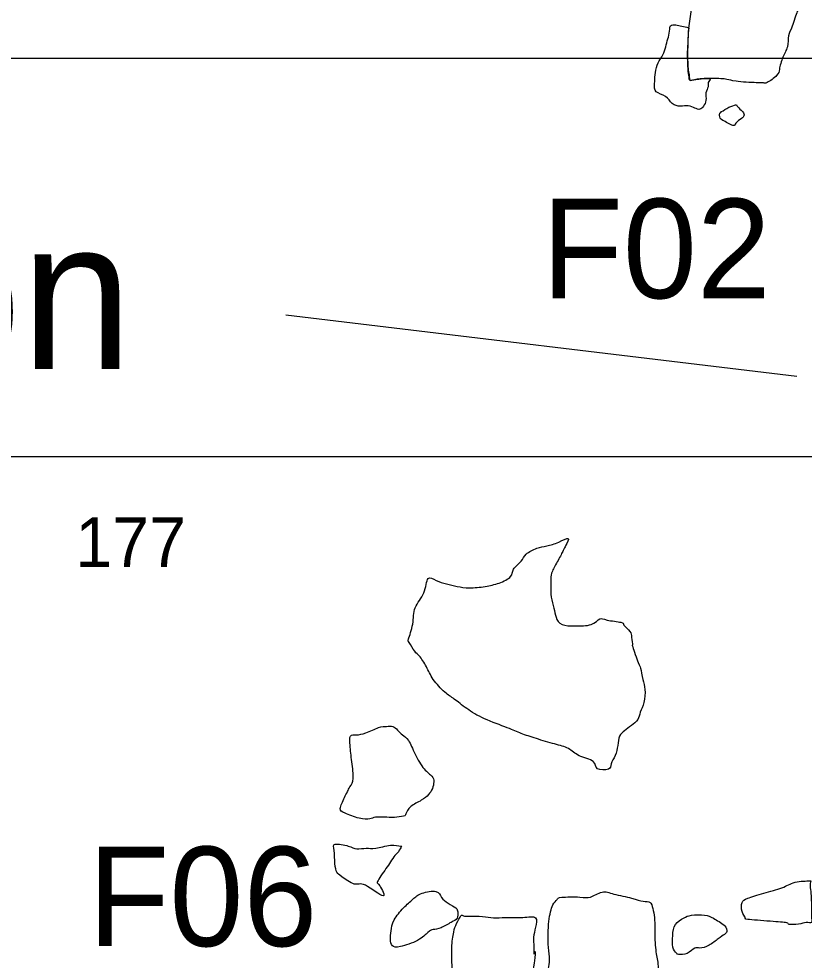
# Model space of a CAD drawing. Extents: x -290.1 to -249.4, y -285.3 to -250.8.
# Drawn here: x -279.82 to -275.87, y -274.533 to -269.8 of the extents above; entities that cross this region are included whole.
import ezdxf

# ---------------------------------------------------------------- set-up
doc = ezdxf.new("R2010")
doc.units = 0
for name, color, linetype in [('Feature Numbers', 7, 'Continuous'), ('Quadrats', 7, 'Continuous'), ('Stone_Masonry', 7, 'Continuous'), ('Text Labels', 7, 'Continuous'), ('Unit Numbers', 7, 'Continuous')]:
    doc.layers.add(name, color=color, linetype=linetype)

msp = doc.modelspace()

# ---------------------------------------------------------------- linework, layer by layer
at = {"layer": 'Quadrats'}
for p, q in [((-272, -270), (-280, -270)), ((-282, -272), (-270, -272))]:
    msp.add_line(p, q, dxfattribs=at)
at = {"layer": 'Stone_Masonry'}
msp.add_lwpolyline([(-276.45, -269.846), (-276.452, -269.859), (-276.453, -269.872), (-276.455, -269.923), (-276.457, -269.977), (-276.457, -269.992), (-276.456, -270.031), (-276.453, -270.059), (-276.449, -270.082), (-276.448, -270.094), (-276.447, -270.099), (-276.447, -270.107), (-276.443, -270.11), (-276.436, -270.109), (-276.415, -270.105), (-276.4, -270.103), (-276.388, -270.102), (-276.36, -270.1), (-276.341, -270.1)], dxfattribs=at)
for points in [[(-276.0562, -270.121), (-276.0437, -270.1143), (-275.997, -270.079), (-275.998, -270.063), (-275.98, -269.988), (-275.949, -269.945), (-275.954, -269.879), (-275.931, -269.85), (-275.904, -269.744), (-275.883, -269.751), (-275.933, -269.698), (-276.008, -269.688), (-276.071, -269.654), (-276.165, -269.639), (-276.26, -269.636), (-276.313, -269.607), (-276.34, -269.607), (-276.348, -269.594), (-276.398, -269.611), (-276.407, -269.616), (-276.429, -269.627), (-276.426, -269.687), (-276.436, -269.747), (-276.453, -269.855), (-276.453, -269.916), (-276.458, -269.959), (-276.455, -270.06), (-276.448, -270.093), (-276.449, -270.116), (-276.419, -270.103), (-276.33, -270.098), (-276.247, -270.104), (-276.235, -270.115), (-276.09, -270.124), (-276.072, -270.119), (-276.0687, -270.1277), (-276.0562, -270.121)], [(-276.341, -270.1), (-276.342, -270.105), (-276.345, -270.111), (-276.356, -270.119), (-276.349, -270.141), (-276.369, -270.17), (-276.36, -270.212), (-276.377, -270.242), (-276.394, -270.26), (-276.418, -270.25), (-276.452, -270.234), (-276.492, -270.243), (-276.538, -270.232), (-276.561, -270.184), (-276.626, -270.173), (-276.622, -270.125), (-276.621, -270.085), (-276.613, -270.031), (-276.585, -269.991), (-276.568, -269.952), (-276.56, -269.909), (-276.546, -269.875), (-276.548, -269.828), (-276.516, -269.83), (-276.487, -269.837), (-276.464, -269.841), (-276.45, -269.846)], [(-276.2798, -270.3108), (-276.2673, -270.3183), (-276.216, -270.347), (-276.222, -270.325), (-276.178, -270.298), (-276.181, -270.297), (-276.166, -270.28), (-276.195, -270.253), (-276.213, -270.233), (-276.207, -270.231), (-276.249, -270.242), (-276.292, -270.271), (-276.295, -270.277), (-276.299, -270.283), (-276.291, -270.302), (-276.2923, -270.3033), (-276.2798, -270.3108)], [(-276.7052, -273.0368), (-276.713, -273.017), (-276.741, -272.931), (-276.73, -272.963), (-276.741, -272.903), (-276.738, -272.884), (-276.788, -272.843), (-276.772, -272.834), (-276.876, -272.824), (-276.895, -272.806), (-276.933, -272.853), (-277.026, -272.852), (-277.095, -272.852), (-277.122, -272.809), (-277.127, -272.766), (-277.146, -272.706), (-277.143, -272.653), (-277.146, -272.614), (-277.142, -272.581), (-277.107, -272.523), (-277.078, -272.465), (-277.074, -272.455), (-277.041, -272.397), (-277.105, -272.434), (-277.168, -272.452), (-277.211, -272.457), (-277.278, -272.491), (-277.286, -272.526), (-277.343, -272.568), (-277.333, -272.605), (-277.406, -272.64), (-277.471, -272.655), (-277.558, -272.664), (-277.616, -272.654), (-277.669, -272.64), (-277.722, -272.628), (-277.769, -272.591), (-277.773, -272.692), (-277.838, -272.758), (-277.832, -272.841), (-277.867, -272.935), (-277.861, -272.923), (-277.826, -272.991), (-277.809, -272.993), (-277.767, -273.059), (-277.743, -273.118), (-277.673, -273.194), (-277.634, -273.214), (-277.57, -273.269), (-277.487, -273.319), (-277.35, -273.368), (-277.297, -273.393), (-277.221, -273.418), (-277.121, -273.448), (-277.051, -273.464), (-277.012, -273.509), (-276.912, -273.529), (-276.926, -273.578), (-276.839, -273.578), (-276.847, -273.547), (-276.818, -273.505), (-276.807, -273.453), (-276.803, -273.402), (-276.774, -273.38), (-276.74, -273.353), (-276.701, -273.325), (-276.698, -273.286), (-276.673, -273.243), (-276.668, -273.164), (-276.683, -273.128), (-276.694, -273.05), (-276.6973, -273.0567), (-276.7052, -273.0368)], [(-278.0553, -273.8223), (-278.044, -273.82), (-278.036, -273.812), (-277.96, -273.814), (-277.938, -273.817), (-277.874, -273.808), (-277.877, -273.804), (-277.857, -273.758), (-277.79, -273.729), (-277.758, -273.7), (-277.738, -273.672), (-277.731, -273.634), (-277.736, -273.608), (-277.781, -273.58), (-277.83, -273.496), (-277.86, -273.418), (-277.891, -273.402), (-277.917, -273.375), (-277.936, -273.354), (-277.971, -273.358), (-278.004, -273.357), (-278.079, -273.394), (-278.124, -273.402), (-278.158, -273.396), (-278.155, -273.448), (-278.146, -273.534), (-278.132, -273.631), (-278.154, -273.657), (-278.181, -273.712), (-278.213, -273.78), (-278.189, -273.788), (-278.104, -273.826), (-278.0667, -273.8247), (-278.0553, -273.8223)], [(-277.9508, -273.955), (-277.9747, -273.9573), (-278.034, -273.976), (-278.069, -273.966), (-278.126, -273.978), (-278.151, -273.958), (-278.247, -273.942), (-278.23, -273.974), (-278.233, -274.053), (-278.22, -274.097), (-278.206, -274.104), (-278.124, -274.166), (-278.096, -274.131), (-277.955, -274.246), (-278.014, -274.14), (-278.02, -274.148), (-278.008, -274.118), (-277.979, -274.08), (-277.955, -274.048), (-277.935, -274.01), (-277.909, -273.989), (-277.895, -273.957), (-277.891, -273.962), (-277.927, -273.9527), (-277.9508, -273.955)], [(-275.9582, -274.3448), (-275.9463, -274.3477), (-275.961, -274.355), (-275.892, -274.354), (-275.86, -274.34), (-275.827, -274.349), (-275.836, -274.318), (-275.832, -274.217), (-275.846, -274.134), (-275.823, -274.134), (-275.925, -274.135), (-275.973, -274.171), (-276.076, -274.195), (-276.165, -274.224), (-276.186, -274.236), (-276.189, -274.29), (-276.156, -274.326), (-276.184, -274.326), (-276.032, -274.338), (-275.97, -274.342), (-275.9582, -274.3448)], [(-277.9008, -274.464), (-277.8773, -274.459), (-277.804, -274.435), (-277.758, -274.386), (-277.74, -274.378), (-277.699, -274.375), (-277.642, -274.338), (-277.61, -274.327), (-277.613, -274.285), (-277.615, -274.272), (-277.663, -274.246), (-277.698, -274.22), (-277.708, -274.177), (-277.802, -274.194), (-277.836, -274.224), (-277.884, -274.266), (-277.94, -274.331), (-277.949, -274.389), (-277.953, -274.428), (-277.945, -274.465), (-277.9243, -274.469), (-277.9008, -274.464)], [(-276.8627, -274.6532), (-276.8393, -274.6577), (-276.782, -274.645), (-276.787, -274.651), (-276.719, -274.644), (-276.638, -274.625), (-276.6, -274.649), (-276.604, -274.543), (-276.619, -274.492), (-276.623, -274.371), (-276.621, -274.317), (-276.632, -274.27), (-276.641, -274.235), (-276.678, -274.241), (-276.728, -274.221), (-276.838, -274.2), (-276.883, -274.179), (-276.951, -274.225), (-276.983, -274.213), (-277.111, -274.215), (-277.107, -274.225), (-277.138, -274.253), (-277.145, -274.288), (-277.157, -274.335), (-277.157, -274.399), (-277.158, -274.469), (-277.148, -274.535), (-277.157, -274.573), (-277.16, -274.617), (-277.162, -274.63), (-277.14, -274.642), (-277.081, -274.643), (-276.992, -274.645), (-276.922, -274.618), (-276.886, -274.6487), (-276.8627, -274.6532)], [(-277.284, -274.9283), (-277.2723, -274.85), (-277.209, -274.424), (-277.234, -274.53), (-277.228, -274.464), (-277.234, -274.417), (-277.221, -274.37), (-277.207, -274.306), (-277.282, -274.32), (-277.379, -274.317), (-277.432, -274.321), (-277.485, -274.312), (-277.557, -274.31), (-277.589, -274.313), (-277.592, -274.299), (-277.621, -274.351), (-277.633, -274.383), (-277.645, -274.467), (-277.641, -274.567), (-277.639, -274.587), (-277.627, -274.731), (-277.639, -274.753), (-277.675, -274.81), (-277.729, -274.916), (-277.725, -274.952), (-277.734, -274.954), (-277.682, -274.934), (-277.599, -274.932), (-277.552, -274.938), (-277.443, -274.91), (-277.392, -274.943), (-277.279, -274.894), (-277.2957, -275.0067), (-277.284, -274.9283)], [(-276.4592, -274.4982), (-276.4437, -274.4913), (-276.417, -274.462), (-276.401, -274.477), (-276.348, -274.462), (-276.3, -274.422), (-276.268, -274.401), (-276.258, -274.394), (-276.26, -274.358), (-276.335, -274.318), (-276.361, -274.303), (-276.447, -274.305), (-276.472, -274.318), (-276.526, -274.348), (-276.532, -274.408), (-276.536, -274.473), (-276.508, -274.502), (-276.51, -274.503), (-276.4747, -274.505), (-276.4592, -274.4982)]]:
    msp.add_open_spline(points, degree=3, dxfattribs=at)
at = {"layer": 'Text Labels'}
msp.add_line((-278.477, -271.288), (-275.907, -271.597), dxfattribs=at)

# ---------------------------------------------------------------- texts
at = {"layer": 'Feature Numbers'}
for s, p in [('F02', (-277.1903, -271.205)), ('F06', (-279.4707, -274.462))]:
    msp.add_text(s, height=0.5, dxfattribs=at).set_placement(p)
at = {"layer": 'Text Labels'}
msp.add_text('Forge Foundation', height=0.75, dxfattribs=at).set_placement((-287.1669, -271.561))
at = {"layer": 'Unit Numbers'}
msp.add_text('177', height=0.25, dxfattribs=at).set_placement((-279.5364, -272.556))

doc.saveas('drawing.dxf')
